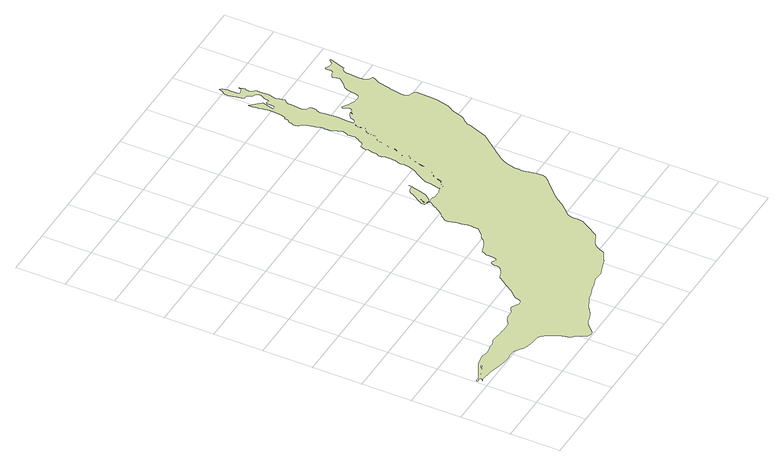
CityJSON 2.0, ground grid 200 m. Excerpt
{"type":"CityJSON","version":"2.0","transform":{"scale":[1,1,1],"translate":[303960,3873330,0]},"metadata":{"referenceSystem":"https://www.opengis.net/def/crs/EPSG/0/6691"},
"CityObjects":{
"landuse1":{"type":"LandUse","attributes":{"class":"203","LandUseDetailAttribute.prefecture":"22","LandUseDetailAttribute.city":"22203","LandUseDetailAttribute.surveyYear":2015},"geometry":[{"type":"MultiSurface","lod":"1","boundaries":[[[0,1,2,3,4,5,6,7,8,9,10,11,12,13,14,15,16,17,18,19,20,21,22,23,24,25,26,27,28,29,30,31,32,33,34,35,36,37,38,39,40,41,42,43,44,45,46,47,48,49,50,51,52,53,54,55,56,57,58,59,60,61,62,63,64,65,66,67,68,69,70,71,72,73,74,75,76,77,78,79,80,81,82,83,84,85,86,87,88,89,90,91,92,93,94,95,96,97,98,99,100,101,102,103,104,105,106,107,108,109,110,111,112,113,114,115,116,117,118,119,120,121,122,123,124,125,126,127,128,129,130,131,132,133,134,135,136,137,138,139,140,141,142,143,144,145,146,147,148,149,150,151,152,153,154,155,156,157,158,159,160,161,162,163,164,165,166,167,168,169,170,171,172,173,174,175,176,177,178,179,180,181,182,183,184,185,186,187,188,189,190,191,192,193,194,195,196,197,198,199,200,201,202,203,204,205,206,207,208,209,210,211,212,213,214,215,216,217,218,219,220,221,222,223,224,225,226,227,228,229,230,231,232,233,234,235,236,237,238,239,240,241,242,243,244,245,246,247,248,249,250,251,252,253,254,255,256,257,258,259,260,261,262,263,264,265,266,267,268,269,270,271,272,273,274,275,276,277,278,279,280,281,282,283,284,285,286,287,288,289,290,291,292,293,294,295,296,297,298,299,300,301,302,303,304,305,306,307,308,309,310,311,312,313,314,315,316,317,318,319,320,321,322,323,324,325,326,327,328,329,330,331,332,333,334,335,336,337,338,339,340,341,342,343,344,345,346,347,348,349,350,351,352,353,354,355,356,357,358,359,360,361,362,363,364,365,366,367,368,369,370,371,372,373,374,375,376,377,378,379,380,381,382,383,384,385,386,387,388,389,390,391,392,393,394,395,396,397,398,399,400,401,402,403,404,405,406,407,408,409,410,411,412,413,414,415,416,417,418,419,420,421,422,423,424,425,426,427,428,429,430,431,432,433,434,435,436,437,438,439,440,441,442,443,444,445,446,447,448,449,450,451,452,453,454,455,456,457,458,459,460,461,462,463,464,465,466,467,468,469,470,471,472,473,474,475,476,477,478,479,480,481,482,483,484,485,486,487,488,489,490,491,492,493,494,495,496,497,498,499,500,501,502,503,504,505,506,507,508,509,510,511,512,513,514,515,516,517,518,519,520,521,522,523,524,525,526,527,528,529,530,531,532,533,534,535,536,537,538,539,540,541,542,543,544,545,546,547,548,549,550,551,552,553,554,555,556,557,558,559,560,561,562,563,564,565,566,567,568,569,570,571,572,573,574,575,576,577,578,579,580,581,582,583,584,585,586,587,588,589,590,591,592,593,594,595,596,597,598,599,600,601,602,603,604,605,606,607,608,609,610,611,612,613,614,615,616,617,618,619,620,621,622,623,624,625,626,627,628,629,630,631,632,633,634,635,636,637,638,639,640,641,642,643,644,645,646,647,648,649,650,651,652,653,654,655,656,657,658,659,660,661,662,663,664,665,666,667,668,669,670,671,672,673,674,675,676,677,678,679,680,681,682,683,684,685,686,687,688,689,690,691,692,693,694,695,696,697,698,699,700,701,702,703,704,705,706,707,708,709,710,711,712,713,714,715,716,717,718,719,720,721,722,723,724,725,726,727,728,729,730,731,732,733,734,735,736,737,738,739,740,741,742,743,744,745,746,747,748,749,750,751,752,753,754,755,756,757,758,759,760,761,762,763,764,765,766,767,768,769,770,771,772,773,774,775,776,777,778,779,780,781,782,783,784,785,786,787,788,789,790,791,792,793,794,795,796,797,798,799,800,801,802,803,804,805,806,807,808,809,810,811,812,813,814,815,816,817,818,819,820,821,822,823,824,825,826,827,828,829,830,831,832,833,834,835,836,837,838,839,840,841,842,843,844,845,846,847,848,849,850,851,852,853,854,855,856,857,858,859,860,861,862,863,864,865,866,867,868,869,870,871,872,873,874,875,876,877,878,879,880,881,882,883,884,885,886,887,888,889,890,891,892,893,894,895,896,897,898,899,900,901,902,903,904,905,906,907,908,909,910,911,912,913,914,915,916,917,918,919,920,921,922,923,924,925,926,927,928,929,930,931,932,933,934,935,936,937,938,939,940,941,942,943,944,945,946,947,948,949,950,951,952,953,954,955,956,957,958,959,960,961,962,963,964,965,966,967,968,969,970,971,972,973,974,975,976,977,978,979,980,981,982,983,984,985,986,987,988,989,990,991,992,993,994,995,996,997,998,999,1000,1001,1002,1003,1004,1005,1006,1007,1008,1009,1010,1011,1012,1013,1014,1015,1016,1017,1018,1019,1020,1021,1022]]]}]},
"landuse2":{"type":"LandUse","attributes":{"class":"202","LandUseDetailAttribute.prefecture":"22","LandUseDetailAttribute.city":"22203","LandUseDetailAttribute.surveyYear":2015},"geometry":[{"type":"MultiSurface","lod":"1","boundaries":[[[1023,1024,1025,1026,1027,1028,1029,1030,1031,1032,1033,1034,1035,1036,1037,1038,1039,1040,1041,1042,1043,1044,1045,1046,1047,1048,1049,1050,1051,1052,1053,1054,1055,1056,1057,1058,1059,1060,1061,1062,1063,1064,1065,1066,1067,1068]]]}]},
"landuse3":{"type":"LandUse","attributes":{"class":"202","LandUseDetailAttribute.prefecture":"22","LandUseDetailAttribute.city":"22203","LandUseDetailAttribute.surveyYear":2015},"geometry":[{"type":"MultiSurface","lod":"1","boundaries":[[[1069,155,154,153]]]}]}
},
"vertices":[
[1037,1754,0],[1035,1771,0],[1035,1779,0],[1035,1782,0],[1036,1795,0],[1035,1805,0],[1031,1815,0],[1025,1823,0],[1021,1811,0],[1010,1794,0],[1010,1781,0],[1012,1771,0],[1012,1770,0],[1014,1762,0],[1017,1749,0],[1020,1730,0],[1022,1723,0],[1026,1721,0],[1033,1721,0],[1035,1721,0],[1037,1719,0],[1040,1715,0],[1045,1704,0],[1048,1701,0],[1049,1700,0],[1057,1696,0],[1064,1688,0],[1066,1681,0],[1064,1674,0],[1056,1656,0],[1054,1650,0],[1051,1638,0],[1049,1636,0],[1044,1638,0],[1039,1639,0],[1037,1639,0],[1034,1633,0],[1033,1625,0],[1033,1609,0],[1029,1603,0],[1022,1601,0],[1019,1602,0],[1018,1602,0],[1030,1650,0],[994,1688,0],[995,1671,0],[997,1660,0],[997,1653,0],[996,1647,0],[999,1641,0],[1002,1626,0],[1004,1617,0],[1005,1615,0],[1006,1612,0],[1006,1610,0],[1006,1608,0],[1005,1603,0],[1005,1602,0],[1004,1598,0],[1002,1587,0],[1001,1559,0],[998,1550,0],[997,1540,0],[991,1541,0],[990,1537,0],[988,1527,0],[985,1523,0],[979,1518,0],[977,1514,0],[976,1504,0],[973,1495,0],[973,1487,0],[976,1477,0],[980,1473,0],[985,1470,0],[990,1464,0],[993,1458,0],[993,1457,0],[994,1448,0],[997,1438,0],[998,1426,0],[999,1419,0],[1001,1414,0],[1004,1410,0],[1006,1407,0],[1007,1402,0],[1007,1401,0],[1007,1393,0],[1005,1386,0],[1005,1385,0],[1006,1376,0],[1007,1374,0],[1007,1366,0],[1007,1364,0],[1010,1356,0],[1011,1355,0],[1013,1351,0],[1014,1348,0],[1017,1341,0],[1023,1329,0],[1024,1322,0],[1021,1314,0],[1014,1300,0],[1013,1299,0],[1014,1296,0],[1013,1289,0],[1013,1277,0],[1016,1267,0],[1011,1259,0],[1011,1258,0],[1008,1252,0],[1003,1244,0],[1003,1243,0],[1002,1242,0],[1002,1240,0],[999,1234,0],[991,1226,0],[978,1225,0],[973,1215,0],[973,1213,0],[972,1208,0],[972,1204,0],[975,1195,0],[972,1184,0],[969,1176,0],[968,1172,0],[968,1165,0],[967,1160,0],[967,1156,0],[962,1144,0],[962,1137,0],[962,1135,0],[962,1132,0],[966,1126,0],[967,1102,0],[967,1093,0],[966,1088,0],[966,1080,0],[963,1070,0],[959,1059,0],[959,1054,0],[962,1044,0],[961,1038,0],[958,1023,0],[950,997,0],[931,967,0],[915,940,0],[914,934,0],[913,935,0],[911,927,0],[909,904,0],[909,903,0],[903,877,0],[901,868,0],[901,865,0],[897,864,0],[894,863,0],[890,863,0],[886,861,0],[882,859,0],[880,858,0],[878,858,0],[877,858,0],[875,859,0],[874,859,0],[864,860,0],[855,858,0],[852,859,0],[841,864,0],[831,865,0],[826,864,0],[818,863,0],[818,862,0],[818,858,0],[815,854,0],[809,846,0],[806,842,0],[804,838,0],[802,835,0],[800,829,0],[798,825,0],[794,819,0],[790,814,0],[788,811,0],[785,807,0],[781,801,0],[778,797,0],[773,792,0],[769,790,0],[767,788,0],[764,784,0],[755,771,0],[753,767,0],[752,766,0],[752,764,0],[752,758,0],[752,753,0],[754,747,0],[756,740,0],[759,733,0],[760,730,0],[760,727,0],[761,716,0],[762,705,0],[763,700,0],[765,694,0],[767,686,0],[768,683,0],[769,679,0],[768,676,0],[767,668,0],[766,664,0],[766,657,0],[766,648,0],[765,643,0],[764,638,0],[761,634,0],[755,626,0],[745,617,0],[741,614,0],[739,612,0],[737,611,0],[732,609,0],[729,608,0],[728,606,0],[725,602,0],[720,596,0],[716,592,0],[707,586,0],[700,582,0],[694,579,0],[682,575,0],[666,569,0],[663,568,0],[660,566,0],[659,565,0],[658,562,0],[654,554,0],[651,548,0],[650,546,0],[650,543,0],[650,541,0],[650,537,0],[649,517,0],[648,511,0],[648,508,0],[646,505,0],[645,503,0],[643,501,0],[641,501,0],[639,501,0],[637,501,0],[635,502,0],[628,507,0],[625,508,0],[623,509,0],[622,509,0],[620,509,0],[619,508,0],[617,507,0],[615,505,0],[614,502,0],[613,500,0],[613,497,0],[612,494,0],[612,491,0],[612,482,0],[611,478,0],[611,475,0],[610,472,0],[608,469,0],[606,466,0],[603,464,0],[599,461,0],[595,458,0],[592,456,0],[589,455,0],[583,452,0],[570,447,0],[564,445,0],[561,444,0],[560,443,0],[559,442,0],[556,438,0],[532,403,0],[528,396,0],[526,393,0],[518,380,0],[516,377,0],[514,373,0],[510,370,0],[506,364,0],[502,361,0],[497,355,0],[495,353,0],[491,349,0],[488,344,0],[486,341,0],[485,339,0],[484,334,0],[483,328,0],[482,323,0],[480,321,0],[478,318,0],[476,316,0],[475,316,0],[474,315,0],[471,313,0],[468,313,0],[464,313,0],[461,313,0],[457,315,0],[451,318,0],[437,326,0],[434,328,0],[433,328,0],[429,328,0],[427,328,0],[424,327,0],[421,326,0],[416,322,0],[411,318,0],[409,317,0],[406,316,0],[403,316,0],[398,316,0],[391,316,0],[383,316,0],[380,316,0],[377,315,0],[373,314,0],[368,312,0],[364,309,0],[349,299,0],[346,297,0],[339,295,0],[338,295,0],[331,294,0],[318,294,0],[304,294,0],[295,295,0],[287,296,0],[277,297,0],[259,299,0],[247,300,0],[243,300,0],[240,300,0],[236,300,0],[233,299,0],[229,298,0],[218,294,0],[212,293,0],[209,293,0],[202,293,0],[200,293,0],[196,292,0],[191,291,0],[182,289,0],[174,288,0],[168,288,0],[165,288,0],[161,289,0],[153,290,0],[141,293,0],[139,293,0],[138,293,0],[136,293,0],[132,293,0],[128,292,0],[118,289,0],[103,287,0],[99,286,0],[96,285,0],[92,284,0],[89,282,0],[84,280,0],[80,278,0],[75,275,0],[69,272,0],[58,266,0],[32,251,0],[28,249,0],[24,248,0],[21,248,0],[18,248,0],[15,248,0],[11,249,0],[10,247,0],[9,246,0],[9,245,0],[10,241,0],[11,240,0],[20,245,0],[23,243,0],[24,243,0],[27,243,0],[35,246,0],[42,250,0],[46,251,0],[52,253,0],[63,255,0],[69,257,0],[74,260,0],[75,260,0],[78,264,0],[85,272,0],[89,274,0],[91,273,0],[96,273,0],[93,271,0],[92,267,0],[90,266,0],[81,263,0],[73,257,0],[69,255,0],[63,254,0],[52,251,0],[46,250,0],[43,248,0],[42,248,0],[27,241,0],[27,240,0],[27,238,0],[26,234,0],[17,228,0],[24,231,0],[79,226,0],[121,213,0],[153,208,0],[156,208,0],[165,207,0],[172,207,0],[177,207,0],[180,207,0],[184,208,0],[192,209,0],[200,209,0],[208,208,0],[213,207,0],[216,206,0],[219,205,0],[221,204,0],[231,197,0],[239,191,0],[247,185,0],[252,182,0],[259,179,0],[262,178,0],[268,176,0],[282,174,0],[295,171,0],[300,170,0],[312,169,0],[319,168,0],[325,167,0],[331,164,0],[335,161,0],[339,158,0],[344,152,0],[350,144,0],[356,132,0],[368,109,0],[370,106,0],[372,101,0],[374,94,0],[374,91,0],[379,72,0],[381,66,0],[382,63,0],[384,60,0],[386,59,0],[391,55,0],[395,51,0],[398,47,0],[401,42,0],[406,34,0],[412,20,0],[415,16,0],[417,13,0],[418,12,0],[421,10,0],[425,8,0],[428,7,0],[430,7,0],[434,7,0],[437,7,0],[440,9,0],[441,9,0],[444,11,0],[445,12,0],[448,15,0],[452,19,0],[454,21,0],[460,27,0],[469,36,0],[475,42,0],[478,44,0],[481,46,0],[486,48,0],[491,50,0],[500,52,0],[515,57,0],[525,60,0],[533,65,0],[554,81,0],[557,83,0],[565,88,0],[589,99,0],[600,105,0],[606,107,0],[621,110,0],[636,115,0],[644,118,0],[651,121,0],[655,122,0],[658,122,0],[669,124,0],[676,126,0],[685,129,0],[695,132,0],[707,137,0],[709,137,0],[713,137,0],[741,135,0],[746,135,0],[751,136,0],[766,141,0],[811,156,0],[814,157,0],[828,165,0],[852,179,0],[857,182,0],[860,186,0],[862,191,0],[865,201,0],[867,205,0],[869,210,0],[870,213,0],[873,216,0],[876,221,0],[882,227,0],[888,231,0],[893,234,0],[904,240,0],[914,244,0],[926,250,0],[931,252,0],[933,255,0],[939,266,0],[949,283,0],[955,292,0],[971,320,0],[974,324,0],[976,329,0],[977,334,0],[978,338,0],[978,342,0],[978,352,0],[978,367,0],[978,373,0],[978,376,0],[979,380,0],[981,385,0],[984,391,0],[987,395,0],[990,399,0],[1001,410,0],[1012,423,0],[1019,431,0],[1026,441,0],[1042,462,0],[1049,473,0],[1054,479,0],[1059,483,0],[1093,519,0],[1112,538,0],[1118,544,0],[1125,551,0],[1132,559,0],[1132,560,0],[1135,566,0],[1137,574,0],[1138,581,0],[1138,594,0],[1137,599,0],[1134,610,0],[1130,629,0],[1127,650,0],[1126,657,0],[1127,664,0],[1128,670,0],[1129,684,0],[1131,699,0],[1132,705,0],[1134,711,0],[1137,722,0],[1145,740,0],[1149,746,0],[1153,753,0],[1165,768,0],[1168,772,0],[1236,860,0],[1265,938,0],[1267,945,0],[1268,949,0],[1271,954,0],[1274,959,0],[1275,961,0],[1289,977,0],[1294,985,0],[1310,1032,0],[1312,1035,0],[1314,1039,0],[1319,1048,0],[1323,1056,0],[1336,1112,0],[1338,1128,0],[1340,1191,0],[1338,1195,0],[1335,1198,0],[1326,1202,0],[1318,1205,0],[1315,1206,0],[1312,1208,0],[1309,1212,0],[1306,1217,0],[1305,1221,0],[1305,1226,0],[1305,1232,0],[1306,1243,0],[1308,1261,0],[1309,1269,0],[1311,1274,0],[1311,1275,0],[1316,1291,0],[1323,1333,0],[1324,1337,0],[1325,1340,0],[1326,1341,0],[1337,1360,0],[1339,1370,0],[1337,1371,0],[1329,1374,0],[1323,1379,0],[1319,1387,0],[1316,1398,0],[1316,1417,0],[1317,1443,0],[1317,1446,0],[1317,1458,0],[1318,1465,0],[1322,1475,0],[1331,1484,0],[1336,1485,0],[1339,1485,0],[1339,1486,0],[1350,1522,0],[1359,1549,0],[1358,1550,0],[1355,1550,0],[1353,1549,0],[1352,1548,0],[1350,1544,0],[1348,1541,0],[1345,1537,0],[1342,1535,0],[1340,1534,0],[1336,1534,0],[1333,1534,0],[1329,1534,0],[1326,1535,0],[1318,1538,0],[1309,1542,0],[1307,1543,0],[1306,1542,0],[1304,1539,0],[1304,1532,0],[1305,1525,0],[1305,1520,0],[1305,1517,0],[1304,1514,0],[1303,1512,0],[1302,1510,0],[1299,1509,0],[1296,1508,0],[1286,1505,0],[1281,1503,0],[1278,1501,0],[1277,1500,0],[1276,1497,0],[1275,1495,0],[1275,1492,0],[1276,1491,0],[1279,1481,0],[1280,1477,0],[1280,1475,0],[1279,1472,0],[1279,1470,0],[1278,1466,0],[1274,1461,0],[1269,1455,0],[1264,1449,0],[1257,1442,0],[1254,1440,0],[1241,1428,0],[1238,1422,0],[1237,1416,0],[1233,1394,0],[1233,1393,0],[1231,1383,0],[1229,1376,0],[1228,1372,0],[1226,1368,0],[1223,1365,0],[1219,1363,0],[1215,1362,0],[1209,1361,0],[1202,1361,0],[1195,1362,0],[1187,1364,0],[1179,1367,0],[1171,1371,0],[1164,1375,0],[1160,1377,0],[1142,1389,0],[1139,1388,0],[1139,1385,0],[1140,1381,0],[1145,1374,0],[1145,1373,0],[1148,1369,0],[1149,1366,0],[1149,1365,0],[1150,1362,0],[1149,1360,0],[1149,1358,0],[1147,1355,0],[1146,1353,0],[1142,1349,0],[1139,1347,0],[1136,1346,0],[1132,1345,0],[1127,1337,0],[1125,1333,0],[1126,1329,0],[1126,1327,0],[1130,1323,0],[1128,1321,0],[1125,1324,0],[1124,1326,0],[1123,1329,0],[1122,1332,0],[1123,1335,0],[1124,1338,0],[1126,1342,0],[1130,1348,0],[1125,1347,0],[1124,1347,0],[1114,1342,0],[1107,1337,0],[1103,1333,0],[1101,1329,0],[1099,1319,0],[1096,1315,0],[1095,1314,0],[1094,1313,0],[1094,1312,0],[1092,1311,0],[1089,1310,0],[1084,1309,0],[1081,1308,0],[1072,1289,0],[1071,1284,0],[1072,1280,0],[1074,1272,0],[1075,1271,0],[1076,1267,0],[1078,1263,0],[1077,1261,0],[1077,1259,0],[1075,1256,0],[1066,1251,0],[1059,1245,0],[1057,1240,0],[1056,1234,0],[1055,1220,0],[1055,1219,0],[1054,1207,0],[1053,1205,0],[1053,1203,0],[1051,1201,0],[1050,1200,0],[1049,1200,0],[1038,1190,0],[1035,1187,0],[1034,1183,0],[1033,1176,0],[1033,1169,0],[1033,1165,0],[1033,1160,0],[1032,1156,0],[1029,1149,0],[1025,1141,0],[1022,1136,0],[1022,1133,0],[1022,1127,0],[1024,1122,0],[1024,1118,0],[1024,1115,0],[1023,1111,0],[1021,1106,0],[1014,1093,0],[1005,1079,0],[1004,1075,0],[1004,1070,0],[1005,1066,0],[1008,1060,0],[1011,1056,0],[1012,1054,0],[1012,1051,0],[1012,1048,0],[1010,1046,0],[1009,1045,0],[1006,1041,0],[1000,1036,0],[998,1034,0],[997,1029,0],[996,1020,0],[994,1014,0],[993,1008,0],[992,1004,0],[987,986,0],[985,977,0],[983,966,0],[982,961,0],[980,957,0],[972,943,0],[971,940,0],[970,937,0],[968,931,0],[966,926,0],[964,925,0],[959,922,0],[953,918,0],[949,911,0],[948,908,0],[941,885,0],[941,883,0],[940,882,0],[937,879,0],[928,874,0],[923,870,0],[919,864,0],[916,860,0],[914,861,0],[921,871,0],[924,874,0],[927,876,0],[935,881,0],[938,883,0],[940,886,0],[944,900,0],[946,906,0],[947,909,0],[948,914,0],[950,917,0],[950,918,0],[951,919,0],[953,921,0],[955,922,0],[964,927,0],[966,931,0],[969,942,0],[977,957,0],[981,965,0],[981,966,0],[983,975,0],[983,976,0],[983,977,0],[985,986,0],[985,987,0],[988,999,0],[991,1009,0],[992,1012,0],[994,1021,0],[995,1029,0],[996,1033,0],[997,1035,0],[998,1037,0],[1009,1047,0],[1010,1051,0],[1009,1055,0],[1005,1061,0],[1003,1065,0],[1002,1069,0],[1001,1073,0],[1002,1077,0],[1003,1080,0],[1012,1094,0],[1019,1107,0],[1022,1115,0],[1022,1116,0],[1022,1122,0],[1021,1127,0],[1020,1131,0],[1020,1134,0],[1020,1137,0],[1023,1141,0],[1023,1142,0],[1025,1145,0],[1025,1146,0],[1027,1149,0],[1030,1157,0],[1031,1165,0],[1031,1173,0],[1031,1179,0],[1032,1183,0],[1032,1185,0],[1033,1188,0],[1034,1189,0],[1036,1191,0],[1043,1197,0],[1046,1200,0],[1050,1203,0],[1051,1204,0],[1052,1207,0],[1054,1232,0],[1054,1233,0],[1055,1239,0],[1056,1243,0],[1058,1247,0],[1060,1248,0],[1063,1252,0],[1073,1258,0],[1075,1260,0],[1076,1263,0],[1073,1271,0],[1071,1275,0],[1070,1280,0],[1069,1284,0],[1069,1287,0],[1070,1290,0],[1071,1293,0],[1073,1297,0],[1081,1313,0],[1081,1316,0],[1082,1319,0],[1081,1324,0],[1081,1330,0],[1082,1343,0],[1083,1367,0],[1084,1387,0],[1083,1393,0],[1083,1402,0],[1079,1429,0],[1078,1440,0],[1078,1447,0],[1078,1450,0],[1079,1453,0],[1080,1456,0],[1085,1465,0],[1086,1465,0],[1087,1475,0],[1087,1482,0],[1086,1485,0],[1086,1487,0],[1083,1489,0],[1076,1494,0],[1070,1497,0],[1067,1500,0],[1065,1503,0],[1065,1508,0],[1065,1519,0],[1065,1528,0],[1066,1532,0],[1068,1544,0],[1069,1548,0],[1069,1558,0],[1068,1567,0],[1069,1571,0],[1070,1574,0],[1073,1578,0],[1077,1582,0],[1080,1586,0],[1080,1587,0],[1081,1588,0],[1081,1589,0],[1080,1593,0],[1080,1598,0],[1077,1607,0],[1074,1617,0],[1074,1621,0],[1074,1624,0],[1076,1635,0],[1080,1648,0],[1081,1656,0],[1080,1663,0],[1079,1670,0],[1078,1674,0],[1078,1677,0],[1080,1689,0],[1079,1699,0],[1079,1703,0],[1078,1704,0],[1076,1707,0],[1070,1715,0],[1067,1721,0],[1066,1726,0],[1065,1729,0],[1066,1731,0],[1066,1733,0],[1069,1740,0],[1070,1742,0],[1070,1744,0],[1069,1746,0],[1067,1752,0],[1064,1760,0],[1065,1764,0],[1065,1763,0],[1063,1754,0],[1046,1749,0],[1040,1748,0],[1038,1748,0],
[817,866,0],[816,867,0],[812,868,0],[808,871,0],[806,875,0],[805,877,0],[805,879,0],[806,885,0],[819,908,0],[820,911,0],[822,910,0],[814,893,0],[813,891,0],[810,884,0],[808,878,0],[808,876,0],[808,875,0],[810,873,0],[814,870,0],[818,869,0],[821,869,0],[826,871,0],[832,877,0],[843,891,0],[846,898,0],[854,921,0],[856,929,0],[860,947,0],[863,959,0],[865,971,0],[865,968,0],[862,957,0],[853,959,0],[840,955,0],[836,952,0],[831,946,0],[830,946,0],[826,935,0],[819,924,0],[809,909,0],[800,894,0],[798,888,0],[797,886,0],[797,872,0],[801,871,0],[817,864,0],
[899,865,0]
]}
